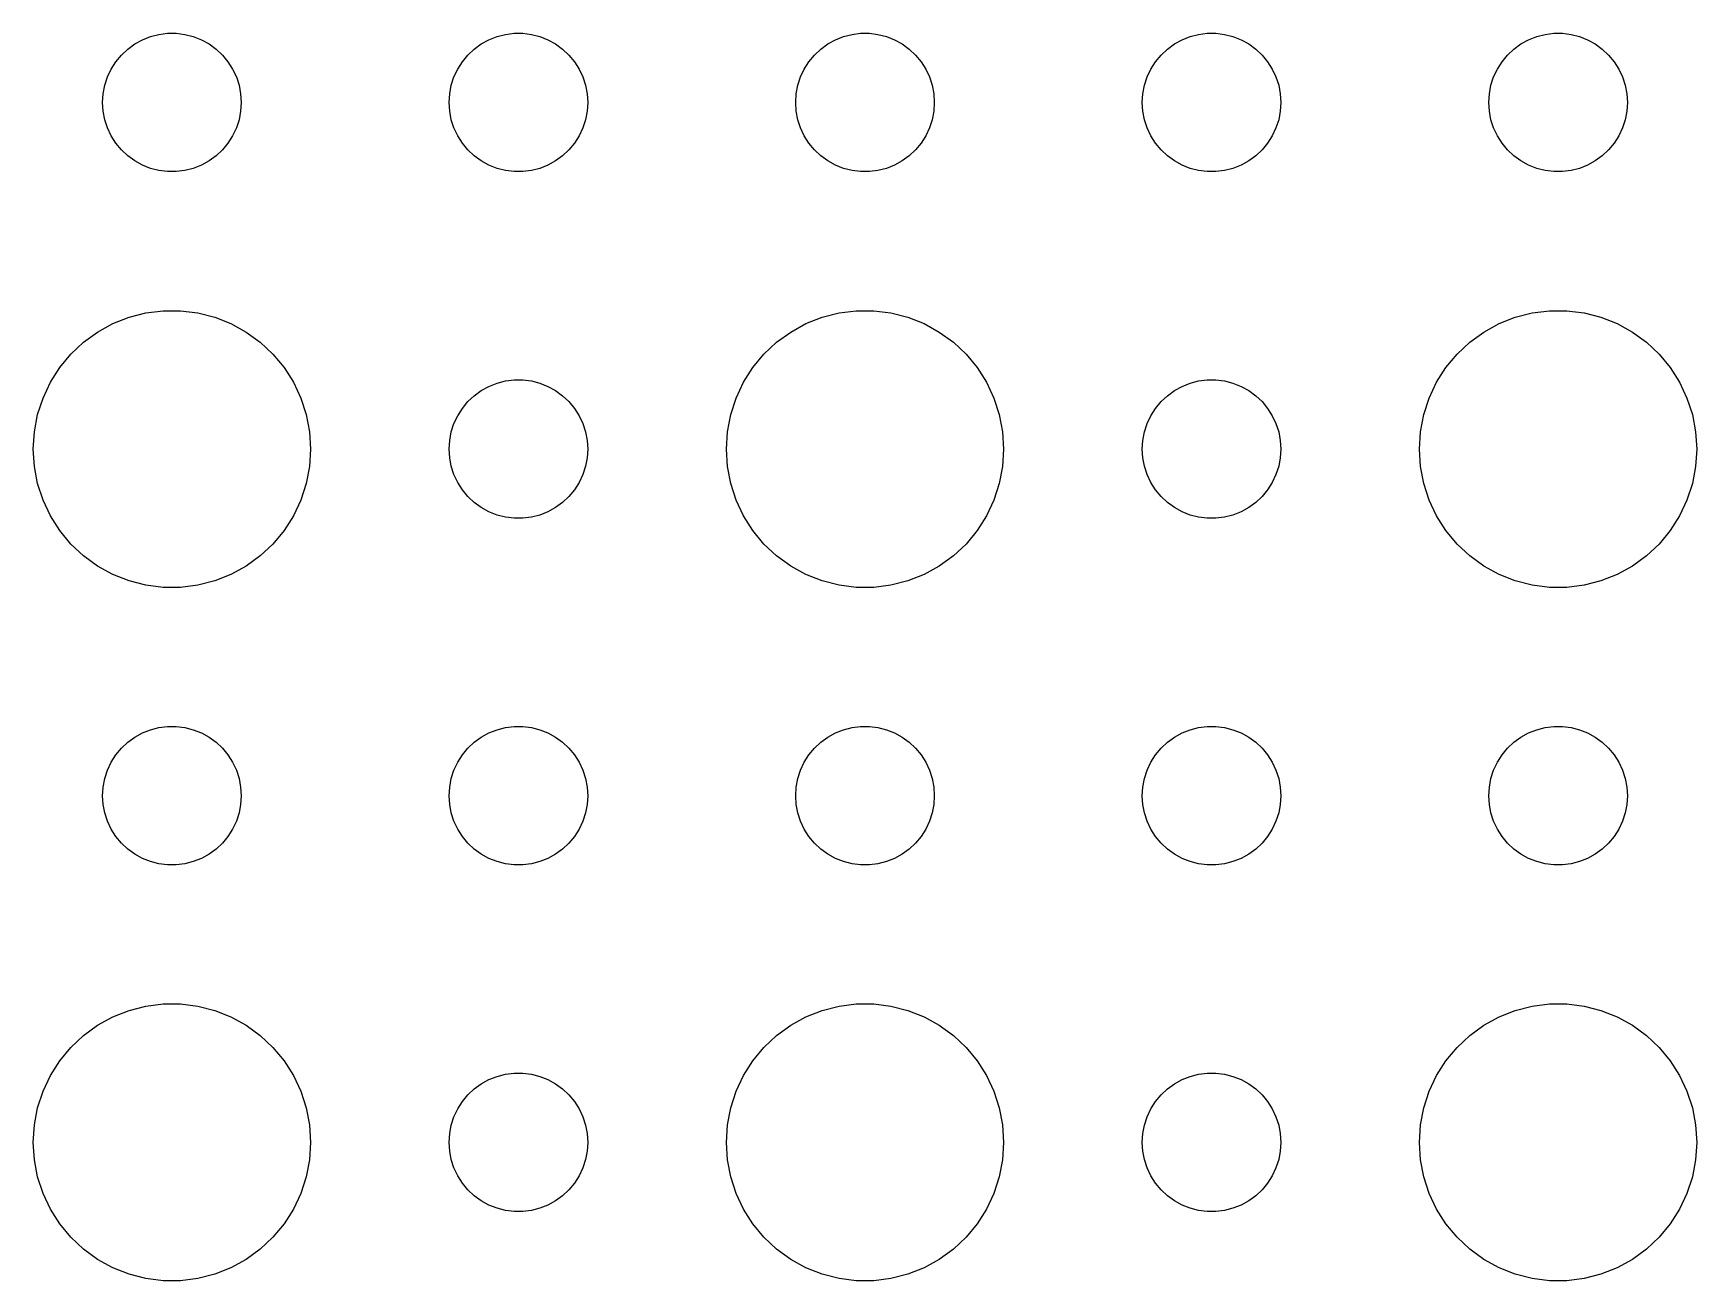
# Model space of a CAD drawing. Header units: metres. Extents: x -150 to 150, y -104 to 104.
# Drawn here: x -115.5 to -79.5, y 49.51 to 76.5 of the extents above; entities that cross this region are included whole.
import ezdxf

# ---------------------------------------------------------------- set-up
doc = ezdxf.new("R2010")
doc.units = ezdxf.units.M

msp = doc.modelspace()

# ---------------------------------------------------------------- linework, layer by layer
for p, q in [((-113.304, 76.2665), (-113.139, 76.3572)), ((-113.139, 76.3572), (-112.964, 76.4266)), ((-112.964, 76.4266), (-112.781, 76.4734)), ((-112.781, 76.4734), (-112.594, 76.497)), ((-112.594, 76.497), (-112.406, 76.497)), ((-112.406, 76.497), (-112.219, 76.4734)), ((-112.219, 76.4734), (-112.036, 76.4266)), ((-112.036, 76.4266), (-111.861, 76.3572)), ((-111.861, 76.3572), (-111.696, 76.2665)), ((-105.804, 76.2665), (-105.639, 76.3572)), ((-105.639, 76.3572), (-105.464, 76.4266)), ((-105.464, 76.4266), (-105.281, 76.4734)), ((-105.281, 76.4734), (-105.094, 76.497)), ((-105.094, 76.497), (-104.906, 76.497)), ((-104.906, 76.497), (-104.719, 76.4734)), ((-104.719, 76.4734), (-104.536, 76.4266)), ((-104.536, 76.4266), (-104.361, 76.3572)), ((-104.361, 76.3572), (-104.196, 76.2665)), ((-98.3037, 76.2665), (-98.1387, 76.3572)), ((-98.1387, 76.3572), (-97.9635, 76.4266)), ((-97.9635, 76.4266), (-97.7811, 76.4734)), ((-97.7811, 76.4734), (-97.5942, 76.497)), ((-97.5942, 76.497), (-97.4058, 76.497)), ((-97.4058, 76.497), (-97.2189, 76.4734)), ((-97.2189, 76.4734), (-97.0365, 76.4266)), ((-97.0365, 76.4266), (-96.8613, 76.3572)), ((-96.8613, 76.3572), (-96.6963, 76.2665)), ((-90.8037, 76.2665), (-90.6387, 76.3572)), ((-90.6387, 76.3572), (-90.4635, 76.4266)), ((-90.4635, 76.4266), (-90.2811, 76.4734)), ((-90.2811, 76.4734), (-90.0942, 76.497)), ((-90.0942, 76.497), (-89.9058, 76.497)), ((-89.9058, 76.497), (-89.7189, 76.4734)), ((-89.7189, 76.4734), (-89.5365, 76.4266)), ((-89.5365, 76.4266), (-89.3613, 76.3572)), ((-89.3613, 76.3572), (-89.1963, 76.2665)), ((-83.3037, 76.2665), (-83.1387, 76.3572)), ((-83.1387, 76.3572), (-82.9635, 76.4266)), ((-82.9635, 76.4266), (-82.7811, 76.4734)), ((-82.7811, 76.4734), (-82.5942, 76.497)), ((-82.5942, 76.497), (-82.4058, 76.497)), ((-82.4058, 76.497), (-82.2189, 76.4734)), ((-82.2189, 76.4734), (-82.0365, 76.4266)), ((-82.0365, 76.4266), (-81.8613, 76.3572)), ((-81.8613, 76.3572), (-81.6963, 76.2665)), ((-113.714, 75.8817), (-113.593, 76.0268)), ((-113.593, 76.0268), (-113.456, 76.1558)), ((-113.456, 76.1558), (-113.304, 76.2665)), ((-111.696, 76.2665), (-111.544, 76.1558)), ((-111.544, 76.1558), (-111.407, 76.0268)), ((-111.407, 76.0268), (-111.286, 75.8817)), ((-106.214, 75.8817), (-106.093, 76.0268)), ((-106.093, 76.0268), (-105.956, 76.1558)), ((-105.956, 76.1558), (-105.804, 76.2665)), ((-104.196, 76.2665), (-104.044, 76.1558)), ((-104.044, 76.1558), (-103.907, 76.0268)), ((-103.907, 76.0268), (-103.786, 75.8817)), ((-98.7135, 75.8817), (-98.5934, 76.0268)), ((-98.5934, 76.0268), (-98.4561, 76.1558)), ((-98.4561, 76.1558), (-98.3037, 76.2665)), ((-96.6963, 76.2665), (-96.5439, 76.1558)), ((-96.5439, 76.1558), (-96.4065, 76.0268)), ((-96.4065, 76.0268), (-96.2865, 75.8817)), ((-91.2135, 75.8817), (-91.0934, 76.0268)), ((-91.0934, 76.0268), (-90.9561, 76.1558)), ((-90.9561, 76.1558), (-90.8037, 76.2665)), ((-89.1963, 76.2665), (-89.0439, 76.1558)), ((-89.0439, 76.1558), (-88.9065, 76.0268)), ((-88.9065, 76.0268), (-88.7865, 75.8817)), ((-83.7135, 75.8817), (-83.5934, 76.0268)), ((-83.5934, 76.0268), (-83.4561, 76.1558)), ((-83.4561, 76.1558), (-83.3037, 76.2665)), ((-81.6963, 76.2665), (-81.5439, 76.1558)), ((-81.5439, 76.1558), (-81.4065, 76.0268)), ((-81.4065, 76.0268), (-81.2865, 75.8817)), ((-113.895, 75.5522), (-113.814, 75.7226)), ((-113.814, 75.7226), (-113.714, 75.8817)), ((-111.286, 75.8817), (-111.186, 75.7226)), ((-111.186, 75.7226), (-111.105, 75.5522)), ((-106.395, 75.5522), (-106.314, 75.7226)), ((-106.314, 75.7226), (-106.214, 75.8817)), ((-103.786, 75.8817), (-103.686, 75.7226)), ((-103.686, 75.7226), (-103.605, 75.5522)), ((-98.8947, 75.5522), (-98.8145, 75.7226)), ((-98.8145, 75.7226), (-98.7135, 75.8817)), ((-96.2865, 75.8817), (-96.1855, 75.7226)), ((-96.1855, 75.7226), (-96.1053, 75.5522)), ((-91.3947, 75.5522), (-91.3145, 75.7226)), ((-91.3145, 75.7226), (-91.2135, 75.8817)), ((-88.7865, 75.8817), (-88.6855, 75.7226)), ((-88.6855, 75.7226), (-88.6053, 75.5522)), ((-83.8947, 75.5522), (-83.8145, 75.7226)), ((-83.8145, 75.7226), (-83.7135, 75.8817)), ((-81.2865, 75.8817), (-81.1855, 75.7226)), ((-81.1855, 75.7226), (-81.1053, 75.5522)), ((-113.988, 75.188), (-113.953, 75.373)), ((-113.953, 75.373), (-113.895, 75.5522)), ((-111.105, 75.5522), (-111.047, 75.373)), ((-111.047, 75.373), (-111.012, 75.188)), ((-106.488, 75.188), (-106.453, 75.373)), ((-106.453, 75.373), (-106.395, 75.5522)), ((-103.605, 75.5522), (-103.547, 75.373)), ((-103.547, 75.373), (-103.512, 75.188)), ((-98.9882, 75.188), (-98.9529, 75.373)), ((-98.9529, 75.373), (-98.8947, 75.5522)), ((-96.1053, 75.5522), (-96.0471, 75.373)), ((-96.0471, 75.373), (-96.0118, 75.188)), ((-91.4882, 75.188), (-91.4529, 75.373)), ((-91.4529, 75.373), (-91.3947, 75.5522)), ((-88.6053, 75.5522), (-88.5471, 75.373)), ((-88.5471, 75.373), (-88.5118, 75.188)), ((-83.9882, 75.188), (-83.9529, 75.373)), ((-83.9529, 75.373), (-83.8947, 75.5522)), ((-81.1053, 75.5522), (-81.0471, 75.373)), ((-81.0471, 75.373), (-81.0118, 75.188)), ((-114, 75), (-113.988, 75.188)), ((-113.988, 74.812), (-114, 75)), ((-111.012, 75.188), (-111, 75)), ((-111, 75), (-111.012, 74.812)), ((-106.5, 75), (-106.488, 75.188)), ((-106.488, 74.812), (-106.5, 75)), ((-103.512, 75.188), (-103.5, 75)), ((-103.5, 75), (-103.512, 74.812)), ((-99, 75), (-98.9882, 75.188)), ((-98.9882, 74.812), (-99, 75)), ((-96.0118, 75.188), (-96, 75)), ((-96, 75), (-96.0118, 74.812)), ((-91.5, 75), (-91.4882, 75.188)), ((-91.4882, 74.812), (-91.5, 75)), ((-88.5118, 75.188), (-88.5, 75)), ((-88.5, 75), (-88.5118, 74.812)), ((-84, 75), (-83.9882, 75.188)), ((-83.9882, 74.812), (-84, 75)), ((-81.0118, 75.188), (-81, 75)), ((-81, 75), (-81.0118, 74.812)), ((-113.953, 74.627), (-113.988, 74.812)), ((-113.895, 74.4478), (-113.953, 74.627)), ((-111.047, 74.627), (-111.105, 74.4478)), ((-111.012, 74.812), (-111.047, 74.627)), ((-106.453, 74.627), (-106.488, 74.812)), ((-106.395, 74.4478), (-106.453, 74.627)), ((-103.547, 74.627), (-103.605, 74.4478)), ((-103.512, 74.812), (-103.547, 74.627)), ((-98.9529, 74.627), (-98.9882, 74.812)), ((-98.8947, 74.4478), (-98.9529, 74.627)), ((-96.0471, 74.627), (-96.1053, 74.4478)), ((-96.0118, 74.812), (-96.0471, 74.627)), ((-91.4529, 74.627), (-91.4882, 74.812)), ((-91.3947, 74.4478), (-91.4529, 74.627)), ((-88.5471, 74.627), (-88.6053, 74.4478)), ((-88.5118, 74.812), (-88.5471, 74.627)), ((-83.9529, 74.627), (-83.9882, 74.812)), ((-83.8947, 74.4478), (-83.9529, 74.627)), ((-81.0471, 74.627), (-81.1053, 74.4478)), ((-81.0118, 74.812), (-81.0471, 74.627)), ((-113.814, 74.2774), (-113.895, 74.4478)), ((-113.714, 74.1183), (-113.814, 74.2774)), ((-111.186, 74.2774), (-111.286, 74.1183)), ((-111.105, 74.4478), (-111.186, 74.2774)), ((-106.314, 74.2774), (-106.395, 74.4478)), ((-106.214, 74.1183), (-106.314, 74.2774)), ((-103.686, 74.2774), (-103.786, 74.1183)), ((-103.605, 74.4478), (-103.686, 74.2774)), ((-98.8145, 74.2774), (-98.8947, 74.4478)), ((-98.7135, 74.1183), (-98.8145, 74.2774)), ((-96.1855, 74.2774), (-96.2865, 74.1183)), ((-96.1053, 74.4478), (-96.1855, 74.2774)), ((-91.3145, 74.2774), (-91.3947, 74.4478)), ((-91.2135, 74.1183), (-91.3145, 74.2774)), ((-88.6855, 74.2774), (-88.7865, 74.1183)), ((-88.6053, 74.4478), (-88.6855, 74.2774)), ((-83.8145, 74.2774), (-83.8947, 74.4478)), ((-83.7135, 74.1183), (-83.8145, 74.2774)), ((-81.1855, 74.2774), (-81.2865, 74.1183)), ((-81.1053, 74.4478), (-81.1855, 74.2774)), ((-113.593, 73.9732), (-113.714, 74.1183)), ((-113.456, 73.8442), (-113.593, 73.9732)), ((-113.304, 73.7335), (-113.456, 73.8442)), ((-111.544, 73.8442), (-111.696, 73.7335)), ((-111.407, 73.9732), (-111.544, 73.8442)), ((-111.286, 74.1183), (-111.407, 73.9732)), ((-106.093, 73.9732), (-106.214, 74.1183)), ((-105.956, 73.8442), (-106.093, 73.9732)), ((-105.804, 73.7335), (-105.956, 73.8442)), ((-104.044, 73.8442), (-104.196, 73.7335)), ((-103.907, 73.9732), (-104.044, 73.8442)), ((-103.786, 74.1183), (-103.907, 73.9732)), ((-98.5934, 73.9732), (-98.7135, 74.1183)), ((-98.4561, 73.8442), (-98.5934, 73.9732)), ((-98.3037, 73.7335), (-98.4561, 73.8442)), ((-96.5439, 73.8442), (-96.6963, 73.7335)), ((-96.4065, 73.9732), (-96.5439, 73.8442)), ((-96.2865, 74.1183), (-96.4065, 73.9732)), ((-91.0934, 73.9732), (-91.2135, 74.1183)), ((-90.9561, 73.8442), (-91.0934, 73.9732)), ((-90.8037, 73.7335), (-90.9561, 73.8442)), ((-89.0439, 73.8442), (-89.1963, 73.7335)), ((-88.9065, 73.9732), (-89.0439, 73.8442)), ((-88.7865, 74.1183), (-88.9065, 73.9732)), ((-83.5934, 73.9732), (-83.7135, 74.1183)), ((-83.4561, 73.8442), (-83.5934, 73.9732)), ((-83.3037, 73.7335), (-83.4561, 73.8442)), ((-81.5439, 73.8442), (-81.6963, 73.7335)), ((-81.4065, 73.9732), (-81.5439, 73.8442)), ((-81.2865, 74.1183), (-81.4065, 73.9732)), ((-113.139, 73.6428), (-113.304, 73.7335)), ((-112.964, 73.5734), (-113.139, 73.6428)), ((-112.781, 73.5266), (-112.964, 73.5734)), ((-112.594, 73.503), (-112.781, 73.5266)), ((-112.406, 73.503), (-112.594, 73.503)), ((-112.219, 73.5266), (-112.406, 73.503)), ((-112.036, 73.5734), (-112.219, 73.5266)), ((-111.861, 73.6428), (-112.036, 73.5734)), ((-111.696, 73.7335), (-111.861, 73.6428)), ((-105.639, 73.6428), (-105.804, 73.7335)), ((-105.464, 73.5734), (-105.639, 73.6428)), ((-105.281, 73.5266), (-105.464, 73.5734)), ((-105.094, 73.503), (-105.281, 73.5266)), ((-104.906, 73.503), (-105.094, 73.503)), ((-104.719, 73.5266), (-104.906, 73.503)), ((-104.536, 73.5734), (-104.719, 73.5266)), ((-104.361, 73.6428), (-104.536, 73.5734)), ((-104.196, 73.7335), (-104.361, 73.6428)), ((-98.1387, 73.6428), (-98.3037, 73.7335)), ((-97.9635, 73.5734), (-98.1387, 73.6428)), ((-97.7811, 73.5266), (-97.9635, 73.5734)), ((-97.5942, 73.503), (-97.7811, 73.5266)), ((-97.4058, 73.503), (-97.5942, 73.503)), ((-97.2189, 73.5266), (-97.4058, 73.503)), ((-97.0365, 73.5734), (-97.2189, 73.5266)), ((-96.8613, 73.6428), (-97.0365, 73.5734)), ((-96.6963, 73.7335), (-96.8613, 73.6428)), ((-90.6387, 73.6428), (-90.8037, 73.7335)), ((-90.4635, 73.5734), (-90.6387, 73.6428)), ((-90.2811, 73.5266), (-90.4635, 73.5734)), ((-90.0942, 73.503), (-90.2811, 73.5266)), ((-89.9058, 73.503), (-90.0942, 73.503)), ((-89.7189, 73.5266), (-89.9058, 73.503)), ((-89.5365, 73.5734), (-89.7189, 73.5266)), ((-89.3613, 73.6428), (-89.5365, 73.5734)), ((-89.1963, 73.7335), (-89.3613, 73.6428)), ((-83.1387, 73.6428), (-83.3037, 73.7335)), ((-82.9635, 73.5734), (-83.1387, 73.6428)), ((-82.7811, 73.5266), (-82.9635, 73.5734)), ((-82.5942, 73.503), (-82.7811, 73.5266)), ((-82.4058, 73.503), (-82.5942, 73.503)), ((-82.2189, 73.5266), (-82.4058, 73.503)), ((-82.0365, 73.5734), (-82.2189, 73.5266)), ((-81.8613, 73.6428), (-82.0365, 73.5734)), ((-81.6963, 73.7335), (-81.8613, 73.6428)), ((-114.107, 70.033), (-113.777, 70.2145)), ((-113.777, 70.2145), (-113.427, 70.3532)), ((-113.427, 70.3532), (-113.062, 70.4469)), ((-113.062, 70.4469), (-112.688, 70.4941)), ((-112.688, 70.4941), (-112.312, 70.4941)), ((-112.312, 70.4941), (-111.938, 70.4469)), ((-111.938, 70.4469), (-111.573, 70.3532)), ((-111.573, 70.3532), (-111.223, 70.2145)), ((-111.223, 70.2145), (-110.893, 70.033)), ((-99.1075, 70.033), (-98.7773, 70.2145)), ((-98.7773, 70.2145), (-98.427, 70.3532)), ((-98.427, 70.3532), (-98.0621, 70.4469)), ((-98.0621, 70.4469), (-97.6884, 70.4941)), ((-97.6884, 70.4941), (-97.3116, 70.4941)), ((-97.3116, 70.4941), (-96.9379, 70.4469)), ((-96.9379, 70.4469), (-96.573, 70.3532)), ((-96.573, 70.3532), (-96.2227, 70.2145)), ((-96.2227, 70.2145), (-95.8925, 70.033)), ((-84.1075, 70.033), (-83.7773, 70.2145)), ((-83.7773, 70.2145), (-83.427, 70.3532)), ((-83.427, 70.3532), (-83.0621, 70.4469)), ((-83.0621, 70.4469), (-82.6884, 70.4941)), ((-82.6884, 70.4941), (-82.3116, 70.4941)), ((-82.3116, 70.4941), (-81.9379, 70.4469)), ((-81.9379, 70.4469), (-81.573, 70.3532)), ((-81.573, 70.3532), (-81.2227, 70.2145)), ((-81.2227, 70.2145), (-80.8925, 70.033)), ((-114.412, 69.8115), (-114.107, 70.033)), ((-110.893, 70.033), (-110.588, 69.8115)), ((-99.4123, 69.8115), (-99.1075, 70.033)), ((-95.8925, 70.033), (-95.5877, 69.8115)), ((-84.4123, 69.8115), (-84.1075, 70.033)), ((-80.8925, 70.033), (-80.5877, 69.8115)), ((-114.927, 69.2634), (-114.687, 69.5536)), ((-114.687, 69.5536), (-114.412, 69.8115)), ((-110.588, 69.8115), (-110.313, 69.5536)), ((-110.313, 69.5536), (-110.073, 69.2634)), ((-99.927, 69.2634), (-99.6869, 69.5536)), ((-99.6869, 69.5536), (-99.4123, 69.8115)), ((-95.5877, 69.8115), (-95.3131, 69.5536)), ((-95.3131, 69.5536), (-95.073, 69.2634)), ((-84.927, 69.2634), (-84.6869, 69.5536)), ((-84.6869, 69.5536), (-84.4123, 69.8115)), ((-80.5877, 69.8115), (-80.3131, 69.5536)), ((-80.3131, 69.5536), (-80.073, 69.2634)), ((-115.129, 68.9453), (-114.927, 69.2634)), ((-110.073, 69.2634), (-109.871, 68.9453)), ((-100.129, 68.9453), (-99.927, 69.2634)), ((-95.073, 69.2634), (-94.8711, 68.9453)), ((-85.1289, 68.9453), (-84.927, 69.2634)), ((-80.073, 69.2634), (-79.8711, 68.9453)), ((-115.289, 68.6044), (-115.129, 68.9453)), ((-109.871, 68.9453), (-109.711, 68.6044)), ((-105.956, 68.6558), (-105.804, 68.7665)), ((-105.804, 68.7665), (-105.639, 68.8572)), ((-105.639, 68.8572), (-105.464, 68.9266)), ((-105.464, 68.9266), (-105.281, 68.9734)), ((-105.281, 68.9734), (-105.094, 68.997)), ((-105.094, 68.997), (-104.906, 68.997)), ((-104.906, 68.997), (-104.719, 68.9734)), ((-104.719, 68.9734), (-104.536, 68.9266)), ((-104.536, 68.9266), (-104.361, 68.8572)), ((-104.361, 68.8572), (-104.196, 68.7665)), ((-104.196, 68.7665), (-104.044, 68.6558)), ((-100.289, 68.6044), (-100.129, 68.9453)), ((-94.8711, 68.9453), (-94.7107, 68.6044)), ((-90.9561, 68.6558), (-90.8037, 68.7665)), ((-90.8037, 68.7665), (-90.6387, 68.8572)), ((-90.6387, 68.8572), (-90.4635, 68.9266)), ((-90.4635, 68.9266), (-90.2811, 68.9734)), ((-90.2811, 68.9734), (-90.0942, 68.997)), ((-90.0942, 68.997), (-89.9058, 68.997)), ((-89.9058, 68.997), (-89.7189, 68.9734)), ((-89.7189, 68.9734), (-89.5365, 68.9266)), ((-89.5365, 68.9266), (-89.3613, 68.8572)), ((-89.3613, 68.8572), (-89.1963, 68.7665)), ((-89.1963, 68.7665), (-89.0439, 68.6558)), ((-85.2893, 68.6044), (-85.1289, 68.9453)), ((-79.8711, 68.9453), (-79.7107, 68.6044)), ((-115.406, 68.2461), (-115.289, 68.6044)), ((-109.711, 68.6044), (-109.594, 68.2461)), ((-106.214, 68.3817), (-106.093, 68.5268)), ((-106.093, 68.5268), (-105.956, 68.6558)), ((-104.044, 68.6558), (-103.907, 68.5268)), ((-103.907, 68.5268), (-103.786, 68.3817)), ((-100.406, 68.2461), (-100.289, 68.6044)), ((-94.7107, 68.6044), (-94.5943, 68.2461)), ((-91.2135, 68.3817), (-91.0934, 68.5268)), ((-91.0934, 68.5268), (-90.9561, 68.6558)), ((-89.0439, 68.6558), (-88.9065, 68.5268)), ((-88.9065, 68.5268), (-88.7865, 68.3817)), ((-85.4057, 68.2461), (-85.2893, 68.6044)), ((-79.7107, 68.6044), (-79.5943, 68.2461)), ((-115.476, 67.876), (-115.406, 68.2461)), ((-109.594, 68.2461), (-109.524, 67.876)), ((-106.453, 67.873), (-106.395, 68.0522)), ((-106.395, 68.0522), (-106.314, 68.2226)), ((-106.314, 68.2226), (-106.214, 68.3817)), ((-103.786, 68.3817), (-103.686, 68.2226)), ((-103.686, 68.2226), (-103.605, 68.0522)), ((-103.605, 68.0522), (-103.547, 67.873)), ((-100.476, 67.876), (-100.406, 68.2461)), ((-94.5943, 68.2461), (-94.5237, 67.876)), ((-91.4529, 67.873), (-91.3947, 68.0522)), ((-91.3947, 68.0522), (-91.3145, 68.2226)), ((-91.3145, 68.2226), (-91.2135, 68.3817)), ((-88.7865, 68.3817), (-88.6855, 68.2226)), ((-88.6855, 68.2226), (-88.6053, 68.0522)), ((-88.6053, 68.0522), (-88.5471, 67.873)), ((-85.4763, 67.876), (-85.4057, 68.2461)), ((-79.5943, 68.2461), (-79.5237, 67.876)), ((-115.5, 67.5), (-115.476, 67.876)), ((-109.524, 67.876), (-109.5, 67.5)), ((-106.5, 67.5), (-106.488, 67.688)), ((-106.488, 67.688), (-106.453, 67.873)), ((-103.547, 67.873), (-103.512, 67.688)), ((-103.512, 67.688), (-103.5, 67.5)), ((-100.5, 67.5), (-100.476, 67.876)), ((-94.5237, 67.876), (-94.5, 67.5)), ((-91.5, 67.5), (-91.4882, 67.688)), ((-91.4882, 67.688), (-91.4529, 67.873)), ((-88.5471, 67.873), (-88.5118, 67.688)), ((-88.5118, 67.688), (-88.5, 67.5)), ((-85.5, 67.5), (-85.4763, 67.876)), ((-79.5237, 67.876), (-79.5, 67.5)), ((-115.476, 67.124), (-115.5, 67.5)), ((-109.5, 67.5), (-109.524, 67.124)), ((-106.488, 67.312), (-106.5, 67.5)), ((-103.5, 67.5), (-103.512, 67.312)), ((-100.476, 67.124), (-100.5, 67.5)), ((-94.5, 67.5), (-94.5237, 67.124)), ((-91.4882, 67.312), (-91.5, 67.5)), ((-88.5, 67.5), (-88.5118, 67.312)), ((-85.4763, 67.124), (-85.5, 67.5)), ((-79.5, 67.5), (-79.5237, 67.124)), ((-115.406, 66.7539), (-115.476, 67.124)), ((-109.524, 67.124), (-109.594, 66.7539)), ((-106.453, 67.127), (-106.488, 67.312)), ((-106.395, 66.9478), (-106.453, 67.127)), ((-103.547, 67.127), (-103.605, 66.9478)), ((-103.512, 67.312), (-103.547, 67.127)), ((-100.406, 66.7539), (-100.476, 67.124)), ((-94.5237, 67.124), (-94.5943, 66.7539)), ((-91.4529, 67.127), (-91.4882, 67.312)), ((-91.3947, 66.9478), (-91.4529, 67.127)), ((-88.5471, 67.127), (-88.6053, 66.9478)), ((-88.5118, 67.312), (-88.5471, 67.127)), ((-85.4057, 66.7539), (-85.4763, 67.124)), ((-79.5237, 67.124), (-79.5943, 66.7539)), ((-115.289, 66.3956), (-115.406, 66.7539)), ((-109.594, 66.7539), (-109.711, 66.3956)), ((-106.314, 66.7774), (-106.395, 66.9478)), ((-106.214, 66.6183), (-106.314, 66.7774)), ((-106.093, 66.4732), (-106.214, 66.6183)), ((-103.786, 66.6183), (-103.907, 66.4732)), ((-103.686, 66.7774), (-103.786, 66.6183)), ((-103.605, 66.9478), (-103.686, 66.7774)), ((-100.289, 66.3956), (-100.406, 66.7539)), ((-94.5943, 66.7539), (-94.7107, 66.3956)), ((-91.3145, 66.7774), (-91.3947, 66.9478)), ((-91.2135, 66.6183), (-91.3145, 66.7774)), ((-91.0934, 66.4732), (-91.2135, 66.6183)), ((-88.7865, 66.6183), (-88.9065, 66.4732)), ((-88.6855, 66.7774), (-88.7865, 66.6183)), ((-88.6053, 66.9478), (-88.6855, 66.7774)), ((-85.2893, 66.3956), (-85.4057, 66.7539)), ((-79.5943, 66.7539), (-79.7107, 66.3956)), ((-115.129, 66.0547), (-115.289, 66.3956)), ((-109.711, 66.3956), (-109.871, 66.0547)), ((-105.956, 66.3442), (-106.093, 66.4732)), ((-105.804, 66.2335), (-105.956, 66.3442)), ((-104.044, 66.3442), (-104.196, 66.2335)), ((-103.907, 66.4732), (-104.044, 66.3442)), ((-100.129, 66.0547), (-100.289, 66.3956)), ((-94.7107, 66.3956), (-94.8711, 66.0547)), ((-90.9561, 66.3442), (-91.0934, 66.4732)), ((-90.8037, 66.2335), (-90.9561, 66.3442)), ((-89.0439, 66.3442), (-89.1963, 66.2335)), ((-88.9065, 66.4732), (-89.0439, 66.3442)), ((-85.1289, 66.0547), (-85.2893, 66.3956)), ((-79.7107, 66.3956), (-79.8711, 66.0547)), ((-114.927, 65.7366), (-115.129, 66.0547)), ((-109.871, 66.0547), (-110.073, 65.7366)), ((-105.639, 66.1428), (-105.804, 66.2335)), ((-105.464, 66.0734), (-105.639, 66.1428)), ((-105.281, 66.0266), (-105.464, 66.0734)), ((-105.094, 66.003), (-105.281, 66.0266)), ((-104.906, 66.003), (-105.094, 66.003)), ((-104.719, 66.0266), (-104.906, 66.003)), ((-104.536, 66.0734), (-104.719, 66.0266)), ((-104.361, 66.1428), (-104.536, 66.0734)), ((-104.196, 66.2335), (-104.361, 66.1428)), ((-99.927, 65.7366), (-100.129, 66.0547)), ((-94.8711, 66.0547), (-95.073, 65.7366)), ((-90.6387, 66.1428), (-90.8037, 66.2335)), ((-90.4635, 66.0734), (-90.6387, 66.1428)), ((-90.2811, 66.0266), (-90.4635, 66.0734)), ((-90.0942, 66.003), (-90.2811, 66.0266)), ((-89.9058, 66.003), (-90.0942, 66.003)), ((-89.7189, 66.0266), (-89.9058, 66.003)), ((-89.5365, 66.0734), (-89.7189, 66.0266)), ((-89.3613, 66.1428), (-89.5365, 66.0734)), ((-89.1963, 66.2335), (-89.3613, 66.1428)), ((-84.927, 65.7366), (-85.1289, 66.0547)), ((-79.8711, 66.0547), (-80.073, 65.7366)), ((-114.687, 65.4464), (-114.927, 65.7366)), ((-110.073, 65.7366), (-110.313, 65.4464)), ((-99.6869, 65.4464), (-99.927, 65.7366)), ((-95.073, 65.7366), (-95.3131, 65.4464)), ((-84.6869, 65.4464), (-84.927, 65.7366)), ((-80.073, 65.7366), (-80.3131, 65.4464)), ((-114.412, 65.1885), (-114.687, 65.4464)), ((-114.107, 64.967), (-114.412, 65.1885)), ((-110.588, 65.1885), (-110.893, 64.967)), ((-110.313, 65.4464), (-110.588, 65.1885)), ((-99.4123, 65.1885), (-99.6869, 65.4464)), ((-99.1075, 64.967), (-99.4123, 65.1885)), ((-95.5877, 65.1885), (-95.8925, 64.967)), ((-95.3131, 65.4464), (-95.5877, 65.1885)), ((-84.4123, 65.1885), (-84.6869, 65.4464)), ((-84.1075, 64.967), (-84.4123, 65.1885)), ((-80.5877, 65.1885), (-80.8925, 64.967)), ((-80.3131, 65.4464), (-80.5877, 65.1885)), ((-113.777, 64.7855), (-114.107, 64.967)), ((-110.893, 64.967), (-111.223, 64.7855)), ((-98.7773, 64.7855), (-99.1075, 64.967)), ((-95.8925, 64.967), (-96.2227, 64.7855)), ((-83.7773, 64.7855), (-84.1075, 64.967)), ((-80.8925, 64.967), (-81.2227, 64.7855)), ((-113.427, 64.6468), (-113.777, 64.7855)), ((-113.062, 64.5531), (-113.427, 64.6468)), ((-112.688, 64.5059), (-113.062, 64.5531)), ((-112.312, 64.5059), (-112.688, 64.5059)), ((-111.938, 64.5531), (-112.312, 64.5059)), ((-111.573, 64.6468), (-111.938, 64.5531)), ((-111.223, 64.7855), (-111.573, 64.6468)), ((-98.427, 64.6468), (-98.7773, 64.7855)), ((-98.0621, 64.5531), (-98.427, 64.6468)), ((-97.6884, 64.5059), (-98.0621, 64.5531)), ((-97.3116, 64.5059), (-97.6884, 64.5059)), ((-96.9379, 64.5531), (-97.3116, 64.5059)), ((-96.573, 64.6468), (-96.9379, 64.5531)), ((-96.2227, 64.7855), (-96.573, 64.6468)), ((-83.427, 64.6468), (-83.7773, 64.7855)), ((-83.0621, 64.5531), (-83.427, 64.6468)), ((-82.6884, 64.5059), (-83.0621, 64.5531)), ((-82.3116, 64.5059), (-82.6884, 64.5059)), ((-81.9379, 64.5531), (-82.3116, 64.5059)), ((-81.573, 64.6468), (-81.9379, 64.5531)), ((-81.2227, 64.7855), (-81.573, 64.6468)), ((-113.456, 61.1558), (-113.304, 61.2665)), ((-113.304, 61.2665), (-113.139, 61.3572)), ((-113.139, 61.3572), (-112.964, 61.4266)), ((-112.964, 61.4266), (-112.781, 61.4734)), ((-112.781, 61.4734), (-112.594, 61.497)), ((-112.594, 61.497), (-112.406, 61.497)), ((-112.406, 61.497), (-112.219, 61.4734)), ((-112.219, 61.4734), (-112.036, 61.4266)), ((-112.036, 61.4266), (-111.861, 61.3572)), ((-111.861, 61.3572), (-111.696, 61.2665)), ((-111.696, 61.2665), (-111.544, 61.1558)), ((-105.956, 61.1558), (-105.804, 61.2665)), ((-105.804, 61.2665), (-105.639, 61.3572)), ((-105.639, 61.3572), (-105.464, 61.4266)), ((-105.464, 61.4266), (-105.281, 61.4734)), ((-105.281, 61.4734), (-105.094, 61.497)), ((-105.094, 61.497), (-104.906, 61.497)), ((-104.906, 61.497), (-104.719, 61.4734)), ((-104.719, 61.4734), (-104.536, 61.4266)), ((-104.536, 61.4266), (-104.361, 61.3572)), ((-104.361, 61.3572), (-104.196, 61.2665)), ((-104.196, 61.2665), (-104.044, 61.1558)), ((-98.4561, 61.1558), (-98.3037, 61.2665)), ((-98.3037, 61.2665), (-98.1387, 61.3572)), ((-98.1387, 61.3572), (-97.9635, 61.4266)), ((-97.9635, 61.4266), (-97.7811, 61.4734)), ((-97.7811, 61.4734), (-97.5942, 61.497)), ((-97.5942, 61.497), (-97.4058, 61.497)), ((-97.4058, 61.497), (-97.2189, 61.4734)), ((-97.2189, 61.4734), (-97.0365, 61.4266)), ((-97.0365, 61.4266), (-96.8613, 61.3572)), ((-96.8613, 61.3572), (-96.6963, 61.2665)), ((-96.6963, 61.2665), (-96.5439, 61.1558)), ((-90.9561, 61.1558), (-90.8037, 61.2665)), ((-90.8037, 61.2665), (-90.6387, 61.3572)), ((-90.6387, 61.3572), (-90.4635, 61.4266)), ((-90.4635, 61.4266), (-90.2811, 61.4734)), ((-90.2811, 61.4734), (-90.0942, 61.497)), ((-90.0942, 61.497), (-89.9058, 61.497)), ((-89.9058, 61.497), (-89.7189, 61.4734)), ((-89.7189, 61.4734), (-89.5365, 61.4266)), ((-89.5365, 61.4266), (-89.3613, 61.3572)), ((-89.3613, 61.3572), (-89.1963, 61.2665)), ((-89.1963, 61.2665), (-89.0439, 61.1558)), ((-83.4561, 61.1558), (-83.3037, 61.2665)), ((-83.3037, 61.2665), (-83.1387, 61.3572)), ((-83.1387, 61.3572), (-82.9635, 61.4266)), ((-82.9635, 61.4266), (-82.7811, 61.4734)), ((-82.7811, 61.4734), (-82.5942, 61.497)), ((-82.5942, 61.497), (-82.4058, 61.497)), ((-82.4058, 61.497), (-82.2189, 61.4734)), ((-82.2189, 61.4734), (-82.0365, 61.4266)), ((-82.0365, 61.4266), (-81.8613, 61.3572)), ((-81.8613, 61.3572), (-81.6963, 61.2665)), ((-81.6963, 61.2665), (-81.5439, 61.1558)), ((-113.814, 60.7226), (-113.714, 60.8817)), ((-113.714, 60.8817), (-113.593, 61.0268)), ((-113.593, 61.0268), (-113.456, 61.1558)), ((-111.544, 61.1558), (-111.407, 61.0268)), ((-111.407, 61.0268), (-111.286, 60.8817)), ((-111.286, 60.8817), (-111.186, 60.7226)), ((-106.314, 60.7226), (-106.214, 60.8817)), ((-106.214, 60.8817), (-106.093, 61.0268)), ((-106.093, 61.0268), (-105.956, 61.1558)), ((-104.044, 61.1558), (-103.907, 61.0268)), ((-103.907, 61.0268), (-103.786, 60.8817)), ((-103.786, 60.8817), (-103.686, 60.7226)), ((-98.8145, 60.7226), (-98.7135, 60.8817)), ((-98.7135, 60.8817), (-98.5934, 61.0268)), ((-98.5934, 61.0268), (-98.4561, 61.1558)), ((-96.5439, 61.1558), (-96.4065, 61.0268)), ((-96.4065, 61.0268), (-96.2865, 60.8817)), ((-96.2865, 60.8817), (-96.1855, 60.7226)), ((-91.3145, 60.7226), (-91.2135, 60.8817)), ((-91.2135, 60.8817), (-91.0934, 61.0268)), ((-91.0934, 61.0268), (-90.9561, 61.1558)), ((-89.0439, 61.1558), (-88.9065, 61.0268)), ((-88.9065, 61.0268), (-88.7865, 60.8817)), ((-88.7865, 60.8817), (-88.6855, 60.7226)), ((-83.8145, 60.7226), (-83.7135, 60.8817)), ((-83.7135, 60.8817), (-83.5934, 61.0268)), ((-83.5934, 61.0268), (-83.4561, 61.1558)), ((-81.5439, 61.1558), (-81.4065, 61.0268)), ((-81.4065, 61.0268), (-81.2865, 60.8817)), ((-81.2865, 60.8817), (-81.1855, 60.7226)), ((-113.953, 60.373), (-113.895, 60.5522)), ((-113.895, 60.5522), (-113.814, 60.7226)), ((-111.186, 60.7226), (-111.105, 60.5522)), ((-111.105, 60.5522), (-111.047, 60.373)), ((-106.453, 60.373), (-106.395, 60.5522)), ((-106.395, 60.5522), (-106.314, 60.7226)), ((-103.686, 60.7226), (-103.605, 60.5522)), ((-103.605, 60.5522), (-103.547, 60.373)), ((-98.9529, 60.373), (-98.8947, 60.5522)), ((-98.8947, 60.5522), (-98.8145, 60.7226)), ((-96.1855, 60.7226), (-96.1053, 60.5522)), ((-96.1053, 60.5522), (-96.0471, 60.373)), ((-91.4529, 60.373), (-91.3947, 60.5522)), ((-91.3947, 60.5522), (-91.3145, 60.7226)), ((-88.6855, 60.7226), (-88.6053, 60.5522)), ((-88.6053, 60.5522), (-88.5471, 60.373)), ((-83.9529, 60.373), (-83.8947, 60.5522)), ((-83.8947, 60.5522), (-83.8145, 60.7226)), ((-81.1855, 60.7226), (-81.1053, 60.5522)), ((-81.1053, 60.5522), (-81.0471, 60.373)), ((-114, 60), (-113.988, 60.188)), ((-113.988, 60.188), (-113.953, 60.373)), ((-111.047, 60.373), (-111.012, 60.188)), ((-111.012, 60.188), (-111, 60)), ((-106.5, 60), (-106.488, 60.188)), ((-106.488, 60.188), (-106.453, 60.373)), ((-103.547, 60.373), (-103.512, 60.188)), ((-103.512, 60.188), (-103.5, 60)), ((-99, 60), (-98.9882, 60.188)), ((-98.9882, 60.188), (-98.9529, 60.373)), ((-96.0471, 60.373), (-96.0118, 60.188)), ((-96.0118, 60.188), (-96, 60)), ((-91.5, 60), (-91.4882, 60.188)), ((-91.4882, 60.188), (-91.4529, 60.373)), ((-88.5471, 60.373), (-88.5118, 60.188)), ((-88.5118, 60.188), (-88.5, 60)), ((-84, 60), (-83.9882, 60.188)), ((-83.9882, 60.188), (-83.9529, 60.373)), ((-81.0471, 60.373), (-81.0118, 60.188)), ((-81.0118, 60.188), (-81, 60)), ((-113.988, 59.812), (-114, 60)), ((-113.953, 59.627), (-113.988, 59.812)), ((-111.012, 59.812), (-111.047, 59.627)), ((-111, 60), (-111.012, 59.812)), ((-106.488, 59.812), (-106.5, 60)), ((-106.453, 59.627), (-106.488, 59.812)), ((-103.512, 59.812), (-103.547, 59.627)), ((-103.5, 60), (-103.512, 59.812)), ((-98.9882, 59.812), (-99, 60)), ((-98.9529, 59.627), (-98.9882, 59.812)), ((-96.0118, 59.812), (-96.0471, 59.627)), ((-96, 60), (-96.0118, 59.812)), ((-91.4882, 59.812), (-91.5, 60)), ((-91.4529, 59.627), (-91.4882, 59.812)), ((-88.5118, 59.812), (-88.5471, 59.627)), ((-88.5, 60), (-88.5118, 59.812)), ((-83.9882, 59.812), (-84, 60)), ((-83.9529, 59.627), (-83.9882, 59.812)), ((-81.0118, 59.812), (-81.0471, 59.627)), ((-81, 60), (-81.0118, 59.812)), ((-113.895, 59.4478), (-113.953, 59.627)), ((-113.814, 59.2774), (-113.895, 59.4478)), ((-111.105, 59.4478), (-111.186, 59.2774)), ((-111.047, 59.627), (-111.105, 59.4478)), ((-106.395, 59.4478), (-106.453, 59.627)), ((-106.314, 59.2774), (-106.395, 59.4478)), ((-103.605, 59.4478), (-103.686, 59.2774)), ((-103.547, 59.627), (-103.605, 59.4478)), ((-98.8947, 59.4478), (-98.9529, 59.627)), ((-98.8145, 59.2774), (-98.8947, 59.4478)), ((-96.1053, 59.4478), (-96.1855, 59.2774)), ((-96.0471, 59.627), (-96.1053, 59.4478)), ((-91.3947, 59.4478), (-91.4529, 59.627)), ((-91.3145, 59.2774), (-91.3947, 59.4478)), ((-88.6053, 59.4478), (-88.6855, 59.2774)), ((-88.5471, 59.627), (-88.6053, 59.4478)), ((-83.8947, 59.4478), (-83.9529, 59.627)), ((-83.8145, 59.2774), (-83.8947, 59.4478)), ((-81.1053, 59.4478), (-81.1855, 59.2774)), ((-81.0471, 59.627), (-81.1053, 59.4478)), ((-113.714, 59.1183), (-113.814, 59.2774)), ((-113.593, 58.9732), (-113.714, 59.1183)), ((-111.286, 59.1183), (-111.407, 58.9732)), ((-111.186, 59.2774), (-111.286, 59.1183)), ((-106.214, 59.1183), (-106.314, 59.2774)), ((-106.093, 58.9732), (-106.214, 59.1183)), ((-103.786, 59.1183), (-103.907, 58.9732)), ((-103.686, 59.2774), (-103.786, 59.1183)), ((-98.7135, 59.1183), (-98.8145, 59.2774)), ((-98.5934, 58.9732), (-98.7135, 59.1183)), ((-96.2865, 59.1183), (-96.4065, 58.9732)), ((-96.1855, 59.2774), (-96.2865, 59.1183)), ((-91.2135, 59.1183), (-91.3145, 59.2774)), ((-91.0934, 58.9732), (-91.2135, 59.1183)), ((-88.7865, 59.1183), (-88.9065, 58.9732)), ((-88.6855, 59.2774), (-88.7865, 59.1183)), ((-83.7135, 59.1183), (-83.8145, 59.2774)), ((-83.5934, 58.9732), (-83.7135, 59.1183)), ((-81.2865, 59.1183), (-81.4065, 58.9732)), ((-81.1855, 59.2774), (-81.2865, 59.1183)), ((-113.456, 58.8442), (-113.593, 58.9732)), ((-113.304, 58.7335), (-113.456, 58.8442)), ((-113.139, 58.6428), (-113.304, 58.7335)), ((-111.696, 58.7335), (-111.861, 58.6428)), ((-111.544, 58.8442), (-111.696, 58.7335)), ((-111.407, 58.9732), (-111.544, 58.8442)), ((-105.956, 58.8442), (-106.093, 58.9732)), ((-105.804, 58.7335), (-105.956, 58.8442)), ((-105.639, 58.6428), (-105.804, 58.7335)), ((-104.196, 58.7335), (-104.361, 58.6428)), ((-104.044, 58.8442), (-104.196, 58.7335)), ((-103.907, 58.9732), (-104.044, 58.8442)), ((-98.4561, 58.8442), (-98.5934, 58.9732)), ((-98.3037, 58.7335), (-98.4561, 58.8442)), ((-98.1387, 58.6428), (-98.3037, 58.7335)), ((-96.6963, 58.7335), (-96.8613, 58.6428)), ((-96.5439, 58.8442), (-96.6963, 58.7335)), ((-96.4065, 58.9732), (-96.5439, 58.8442)), ((-90.9561, 58.8442), (-91.0934, 58.9732)), ((-90.8037, 58.7335), (-90.9561, 58.8442)), ((-90.6387, 58.6428), (-90.8037, 58.7335)), ((-89.1963, 58.7335), (-89.3613, 58.6428)), ((-89.0439, 58.8442), (-89.1963, 58.7335)), ((-88.9065, 58.9732), (-89.0439, 58.8442)), ((-83.4561, 58.8442), (-83.5934, 58.9732)), ((-83.3037, 58.7335), (-83.4561, 58.8442)), ((-83.1387, 58.6428), (-83.3037, 58.7335)), ((-81.6963, 58.7335), (-81.8613, 58.6428)), ((-81.5439, 58.8442), (-81.6963, 58.7335)), ((-81.4065, 58.9732), (-81.5439, 58.8442)), ((-112.964, 58.5734), (-113.139, 58.6428)), ((-112.781, 58.5266), (-112.964, 58.5734)), ((-112.594, 58.503), (-112.781, 58.5266)), ((-112.406, 58.503), (-112.594, 58.503)), ((-112.219, 58.5266), (-112.406, 58.503)), ((-112.036, 58.5734), (-112.219, 58.5266)), ((-111.861, 58.6428), (-112.036, 58.5734)), ((-105.464, 58.5734), (-105.639, 58.6428)), ((-105.281, 58.5266), (-105.464, 58.5734)), ((-105.094, 58.503), (-105.281, 58.5266)), ((-104.906, 58.503), (-105.094, 58.503)), ((-104.719, 58.5266), (-104.906, 58.503)), ((-104.536, 58.5734), (-104.719, 58.5266)), ((-104.361, 58.6428), (-104.536, 58.5734)), ((-97.9635, 58.5734), (-98.1387, 58.6428)), ((-97.7811, 58.5266), (-97.9635, 58.5734)), ((-97.5942, 58.503), (-97.7811, 58.5266)), ((-97.4058, 58.503), (-97.5942, 58.503)), ((-97.2189, 58.5266), (-97.4058, 58.503)), ((-97.0365, 58.5734), (-97.2189, 58.5266)), ((-96.8613, 58.6428), (-97.0365, 58.5734)), ((-90.4635, 58.5734), (-90.6387, 58.6428)), ((-90.2811, 58.5266), (-90.4635, 58.5734)), ((-90.0942, 58.503), (-90.2811, 58.5266)), ((-89.9058, 58.503), (-90.0942, 58.503)), ((-89.7189, 58.5266), (-89.9058, 58.503)), ((-89.5365, 58.5734), (-89.7189, 58.5266)), ((-89.3613, 58.6428), (-89.5365, 58.5734)), ((-82.9635, 58.5734), (-83.1387, 58.6428)), ((-82.7811, 58.5266), (-82.9635, 58.5734)), ((-82.5942, 58.503), (-82.7811, 58.5266)), ((-82.4058, 58.503), (-82.5942, 58.503)), ((-82.2189, 58.5266), (-82.4058, 58.503)), ((-82.0365, 58.5734), (-82.2189, 58.5266)), ((-81.8613, 58.6428), (-82.0365, 58.5734)), ((-113.427, 55.3532), (-113.062, 55.4469)), ((-113.062, 55.4469), (-112.688, 55.4941)), ((-112.688, 55.4941), (-112.312, 55.4941)), ((-112.312, 55.4941), (-111.938, 55.4469)), ((-111.938, 55.4469), (-111.573, 55.3532)), ((-98.427, 55.3532), (-98.0621, 55.4469)), ((-98.0621, 55.4469), (-97.6884, 55.4941)), ((-97.6884, 55.4941), (-97.3116, 55.4941)), ((-97.3116, 55.4941), (-96.9379, 55.4469)), ((-96.9379, 55.4469), (-96.573, 55.3532)), ((-83.427, 55.3532), (-83.0621, 55.4469)), ((-83.0621, 55.4469), (-82.6884, 55.4941)), ((-82.6884, 55.4941), (-82.3116, 55.4941)), ((-82.3116, 55.4941), (-81.9379, 55.4469)), ((-81.9379, 55.4469), (-81.573, 55.3532)), ((-114.107, 55.033), (-113.777, 55.2145)), ((-113.777, 55.2145), (-113.427, 55.3532)), ((-111.573, 55.3532), (-111.223, 55.2145)), ((-111.223, 55.2145), (-110.893, 55.033)), ((-99.1075, 55.033), (-98.7773, 55.2145)), ((-98.7773, 55.2145), (-98.427, 55.3532)), ((-96.573, 55.3532), (-96.2227, 55.2145)), ((-96.2227, 55.2145), (-95.8925, 55.033)), ((-84.1075, 55.033), (-83.7773, 55.2145)), ((-83.7773, 55.2145), (-83.427, 55.3532)), ((-81.573, 55.3532), (-81.2227, 55.2145)), ((-81.2227, 55.2145), (-80.8925, 55.033)), ((-114.687, 54.5536), (-114.412, 54.8115)), ((-114.412, 54.8115), (-114.107, 55.033)), ((-110.893, 55.033), (-110.588, 54.8115)), ((-110.588, 54.8115), (-110.313, 54.5536)), ((-99.6869, 54.5536), (-99.4123, 54.8115)), ((-99.4123, 54.8115), (-99.1075, 55.033)), ((-95.8925, 55.033), (-95.5877, 54.8115)), ((-95.5877, 54.8115), (-95.3131, 54.5536)), ((-84.6869, 54.5536), (-84.4123, 54.8115)), ((-84.4123, 54.8115), (-84.1075, 55.033)), ((-80.8925, 55.033), (-80.5877, 54.8115)), ((-80.5877, 54.8115), (-80.3131, 54.5536)), ((-114.927, 54.2634), (-114.687, 54.5536)), ((-110.313, 54.5536), (-110.073, 54.2634)), ((-99.927, 54.2634), (-99.6869, 54.5536)), ((-95.3131, 54.5536), (-95.073, 54.2634)), ((-84.927, 54.2634), (-84.6869, 54.5536)), ((-80.3131, 54.5536), (-80.073, 54.2634)), ((-115.129, 53.9453), (-114.927, 54.2634)), ((-110.073, 54.2634), (-109.871, 53.9453)), ((-100.129, 53.9453), (-99.927, 54.2634)), ((-95.073, 54.2634), (-94.8711, 53.9453)), ((-85.1289, 53.9453), (-84.927, 54.2634)), ((-80.073, 54.2634), (-79.8711, 53.9453)), ((-115.289, 53.6044), (-115.129, 53.9453)), ((-109.871, 53.9453), (-109.711, 53.6044)), ((-106.093, 53.5268), (-105.956, 53.6558)), ((-105.956, 53.6558), (-105.804, 53.7665)), ((-105.804, 53.7665), (-105.639, 53.8572)), ((-105.639, 53.8572), (-105.464, 53.9266)), ((-105.464, 53.9266), (-105.281, 53.9734)), ((-105.281, 53.9734), (-105.094, 53.997)), ((-105.094, 53.997), (-104.906, 53.997)), ((-104.906, 53.997), (-104.719, 53.9734)), ((-104.719, 53.9734), (-104.536, 53.9266)), ((-104.536, 53.9266), (-104.361, 53.8572)), ((-104.361, 53.8572), (-104.196, 53.7665)), ((-104.196, 53.7665), (-104.044, 53.6558)), ((-104.044, 53.6558), (-103.907, 53.5268)), ((-100.289, 53.6044), (-100.129, 53.9453)), ((-94.8711, 53.9453), (-94.7107, 53.6044)), ((-91.0934, 53.5268), (-90.9561, 53.6558)), ((-90.9561, 53.6558), (-90.8037, 53.7665)), ((-90.8037, 53.7665), (-90.6387, 53.8572)), ((-90.6387, 53.8572), (-90.4635, 53.9266)), ((-90.4635, 53.9266), (-90.2811, 53.9734)), ((-90.2811, 53.9734), (-90.0942, 53.997)), ((-90.0942, 53.997), (-89.9058, 53.997)), ((-89.9058, 53.997), (-89.7189, 53.9734)), ((-89.7189, 53.9734), (-89.5365, 53.9266)), ((-89.5365, 53.9266), (-89.3613, 53.8572)), ((-89.3613, 53.8572), (-89.1963, 53.7665)), ((-89.1963, 53.7665), (-89.0439, 53.6558)), ((-89.0439, 53.6558), (-88.9065, 53.5268)), ((-85.2893, 53.6044), (-85.1289, 53.9453)), ((-79.8711, 53.9453), (-79.7107, 53.6044)), ((-115.406, 53.2461), (-115.289, 53.6044)), ((-109.711, 53.6044), (-109.594, 53.2461)), ((-106.314, 53.2226), (-106.214, 53.3817)), ((-106.214, 53.3817), (-106.093, 53.5268)), ((-103.907, 53.5268), (-103.786, 53.3817)), ((-103.786, 53.3817), (-103.686, 53.2226)), ((-100.406, 53.2461), (-100.289, 53.6044)), ((-94.7107, 53.6044), (-94.5943, 53.2461)), ((-91.3145, 53.2226), (-91.2135, 53.3817)), ((-91.2135, 53.3817), (-91.0934, 53.5268)), ((-88.9065, 53.5268), (-88.7865, 53.3817)), ((-88.7865, 53.3817), (-88.6855, 53.2226)), ((-85.4057, 53.2461), (-85.2893, 53.6044)), ((-79.7107, 53.6044), (-79.5943, 53.2461)), ((-115.476, 52.876), (-115.406, 53.2461)), ((-109.594, 53.2461), (-109.524, 52.876)), ((-106.453, 52.873), (-106.395, 53.0522)), ((-106.395, 53.0522), (-106.314, 53.2226)), ((-103.686, 53.2226), (-103.605, 53.0522)), ((-103.605, 53.0522), (-103.547, 52.873)), ((-100.476, 52.876), (-100.406, 53.2461)), ((-94.5943, 53.2461), (-94.5237, 52.876)), ((-91.4529, 52.873), (-91.3947, 53.0522)), ((-91.3947, 53.0522), (-91.3145, 53.2226)), ((-88.6855, 53.2226), (-88.6053, 53.0522)), ((-88.6053, 53.0522), (-88.5471, 52.873)), ((-85.4763, 52.876), (-85.4057, 53.2461)), ((-79.5943, 53.2461), (-79.5237, 52.876)), ((-115.5, 52.5), (-115.476, 52.876)), ((-109.524, 52.876), (-109.5, 52.5)), ((-106.5, 52.5), (-106.488, 52.688)), ((-106.488, 52.688), (-106.453, 52.873)), ((-103.547, 52.873), (-103.512, 52.688)), ((-103.512, 52.688), (-103.5, 52.5)), ((-100.5, 52.5), (-100.476, 52.876)), ((-94.5237, 52.876), (-94.5, 52.5)), ((-91.5, 52.5), (-91.4882, 52.688)), ((-91.4882, 52.688), (-91.4529, 52.873)), ((-88.5471, 52.873), (-88.5118, 52.688)), ((-88.5118, 52.688), (-88.5, 52.5)), ((-85.5, 52.5), (-85.4763, 52.876)), ((-79.5237, 52.876), (-79.5, 52.5)), ((-115.476, 52.124), (-115.5, 52.5)), ((-109.5, 52.5), (-109.524, 52.124)), ((-106.488, 52.312), (-106.5, 52.5)), ((-106.453, 52.127), (-106.488, 52.312)), ((-103.512, 52.312), (-103.547, 52.127)), ((-103.5, 52.5), (-103.512, 52.312)), ((-100.476, 52.124), (-100.5, 52.5)), ((-94.5, 52.5), (-94.5237, 52.124)), ((-91.4882, 52.312), (-91.5, 52.5)), ((-91.4529, 52.127), (-91.4882, 52.312)), ((-88.5118, 52.312), (-88.5471, 52.127)), ((-88.5, 52.5), (-88.5118, 52.312)), ((-85.4763, 52.124), (-85.5, 52.5)), ((-79.5, 52.5), (-79.5237, 52.124)), ((-115.406, 51.7539), (-115.476, 52.124)), ((-109.524, 52.124), (-109.594, 51.7539)), ((-106.395, 51.9478), (-106.453, 52.127)), ((-106.314, 51.7774), (-106.395, 51.9478)), ((-103.605, 51.9478), (-103.686, 51.7774)), ((-103.547, 52.127), (-103.605, 51.9478)), ((-100.406, 51.7539), (-100.476, 52.124)), ((-94.5237, 52.124), (-94.5943, 51.7539)), ((-91.3947, 51.9478), (-91.4529, 52.127)), ((-91.3145, 51.7774), (-91.3947, 51.9478)), ((-88.6053, 51.9478), (-88.6855, 51.7774)), ((-88.5471, 52.127), (-88.6053, 51.9478)), ((-85.4057, 51.7539), (-85.4763, 52.124)), ((-79.5237, 52.124), (-79.5943, 51.7539)), ((-115.289, 51.3956), (-115.406, 51.7539)), ((-109.594, 51.7539), (-109.711, 51.3956)), ((-106.214, 51.6183), (-106.314, 51.7774)), ((-106.093, 51.4732), (-106.214, 51.6183)), ((-103.786, 51.6183), (-103.907, 51.4732)), ((-103.686, 51.7774), (-103.786, 51.6183)), ((-100.289, 51.3956), (-100.406, 51.7539)), ((-94.5943, 51.7539), (-94.7107, 51.3956)), ((-91.2135, 51.6183), (-91.3145, 51.7774)), ((-91.0934, 51.4732), (-91.2135, 51.6183)), ((-88.7865, 51.6183), (-88.9065, 51.4732)), ((-88.6855, 51.7774), (-88.7865, 51.6183)), ((-85.2893, 51.3956), (-85.4057, 51.7539)), ((-79.5943, 51.7539), (-79.7107, 51.3956)), ((-115.129, 51.0547), (-115.289, 51.3956)), ((-109.711, 51.3956), (-109.871, 51.0547)), ((-105.956, 51.3442), (-106.093, 51.4732)), ((-105.804, 51.2335), (-105.956, 51.3442)), ((-105.639, 51.1428), (-105.804, 51.2335)), ((-105.464, 51.0734), (-105.639, 51.1428)), ((-104.361, 51.1428), (-104.536, 51.0734)), ((-104.196, 51.2335), (-104.361, 51.1428)), ((-104.044, 51.3442), (-104.196, 51.2335)), ((-103.907, 51.4732), (-104.044, 51.3442)), ((-100.129, 51.0547), (-100.289, 51.3956)), ((-94.7107, 51.3956), (-94.8711, 51.0547)), ((-90.9561, 51.3442), (-91.0934, 51.4732)), ((-90.8037, 51.2335), (-90.9561, 51.3442)), ((-90.6387, 51.1428), (-90.8037, 51.2335)), ((-90.4635, 51.0734), (-90.6387, 51.1428)), ((-89.3613, 51.1428), (-89.5365, 51.0734)), ((-89.1963, 51.2335), (-89.3613, 51.1428)), ((-89.0439, 51.3442), (-89.1963, 51.2335)), ((-88.9065, 51.4732), (-89.0439, 51.3442)), ((-85.1289, 51.0547), (-85.2893, 51.3956)), ((-79.7107, 51.3956), (-79.8711, 51.0547)), ((-114.927, 50.7366), (-115.129, 51.0547)), ((-109.871, 51.0547), (-110.073, 50.7366)), ((-105.281, 51.0266), (-105.464, 51.0734)), ((-105.094, 51.003), (-105.281, 51.0266)), ((-104.906, 51.003), (-105.094, 51.003)), ((-104.719, 51.0266), (-104.906, 51.003)), ((-104.536, 51.0734), (-104.719, 51.0266)), ((-99.927, 50.7366), (-100.129, 51.0547)), ((-94.8711, 51.0547), (-95.073, 50.7366)), ((-90.2811, 51.0266), (-90.4635, 51.0734)), ((-90.0942, 51.003), (-90.2811, 51.0266)), ((-89.9058, 51.003), (-90.0942, 51.003)), ((-89.7189, 51.0266), (-89.9058, 51.003)), ((-89.5365, 51.0734), (-89.7189, 51.0266)), ((-84.927, 50.7366), (-85.1289, 51.0547)), ((-79.8711, 51.0547), (-80.073, 50.7366)), ((-114.687, 50.4464), (-114.927, 50.7366)), ((-114.412, 50.1885), (-114.687, 50.4464)), ((-110.313, 50.4464), (-110.588, 50.1885)), ((-110.073, 50.7366), (-110.313, 50.4464)), ((-99.6869, 50.4464), (-99.927, 50.7366)), ((-99.4123, 50.1885), (-99.6869, 50.4464)), ((-95.3131, 50.4464), (-95.5877, 50.1885)), ((-95.073, 50.7366), (-95.3131, 50.4464)), ((-84.6869, 50.4464), (-84.927, 50.7366)), ((-84.4123, 50.1885), (-84.6869, 50.4464)), ((-80.3131, 50.4464), (-80.5877, 50.1885)), ((-80.073, 50.7366), (-80.3131, 50.4464)), ((-114.107, 49.967), (-114.412, 50.1885)), ((-110.588, 50.1885), (-110.893, 49.967)), ((-99.1075, 49.967), (-99.4123, 50.1885)), ((-95.5877, 50.1885), (-95.8925, 49.967)), ((-84.1075, 49.967), (-84.4123, 50.1885)), ((-80.5877, 50.1885), (-80.8925, 49.967)), ((-113.777, 49.7855), (-114.107, 49.967)), ((-113.427, 49.6468), (-113.777, 49.7855)), ((-111.223, 49.7855), (-111.573, 49.6468)), ((-110.893, 49.967), (-111.223, 49.7855)), ((-98.7773, 49.7855), (-99.1075, 49.967)), ((-98.427, 49.6468), (-98.7773, 49.7855)), ((-96.2227, 49.7855), (-96.573, 49.6468)), ((-95.8925, 49.967), (-96.2227, 49.7855)), ((-83.7773, 49.7855), (-84.1075, 49.967)), ((-83.427, 49.6468), (-83.7773, 49.7855)), ((-81.2227, 49.7855), (-81.573, 49.6468)), ((-80.8925, 49.967), (-81.2227, 49.7855)), ((-113.062, 49.5531), (-113.427, 49.6468)), ((-112.688, 49.5059), (-113.062, 49.5531)), ((-112.312, 49.5059), (-112.688, 49.5059)), ((-111.938, 49.5531), (-112.312, 49.5059)), ((-111.573, 49.6468), (-111.938, 49.5531)), ((-98.0621, 49.5531), (-98.427, 49.6468)), ((-97.6884, 49.5059), (-98.0621, 49.5531)), ((-97.3116, 49.5059), (-97.6884, 49.5059)), ((-96.9379, 49.5531), (-97.3116, 49.5059)), ((-96.573, 49.6468), (-96.9379, 49.5531)), ((-83.0621, 49.5531), (-83.427, 49.6468)), ((-82.6884, 49.5059), (-83.0621, 49.5531)), ((-82.3116, 49.5059), (-82.6884, 49.5059)), ((-81.9379, 49.5531), (-82.3116, 49.5059)), ((-81.573, 49.6468), (-81.9379, 49.5531))]:
    msp.add_line(p, q)

doc.saveas('drawing.dxf')
